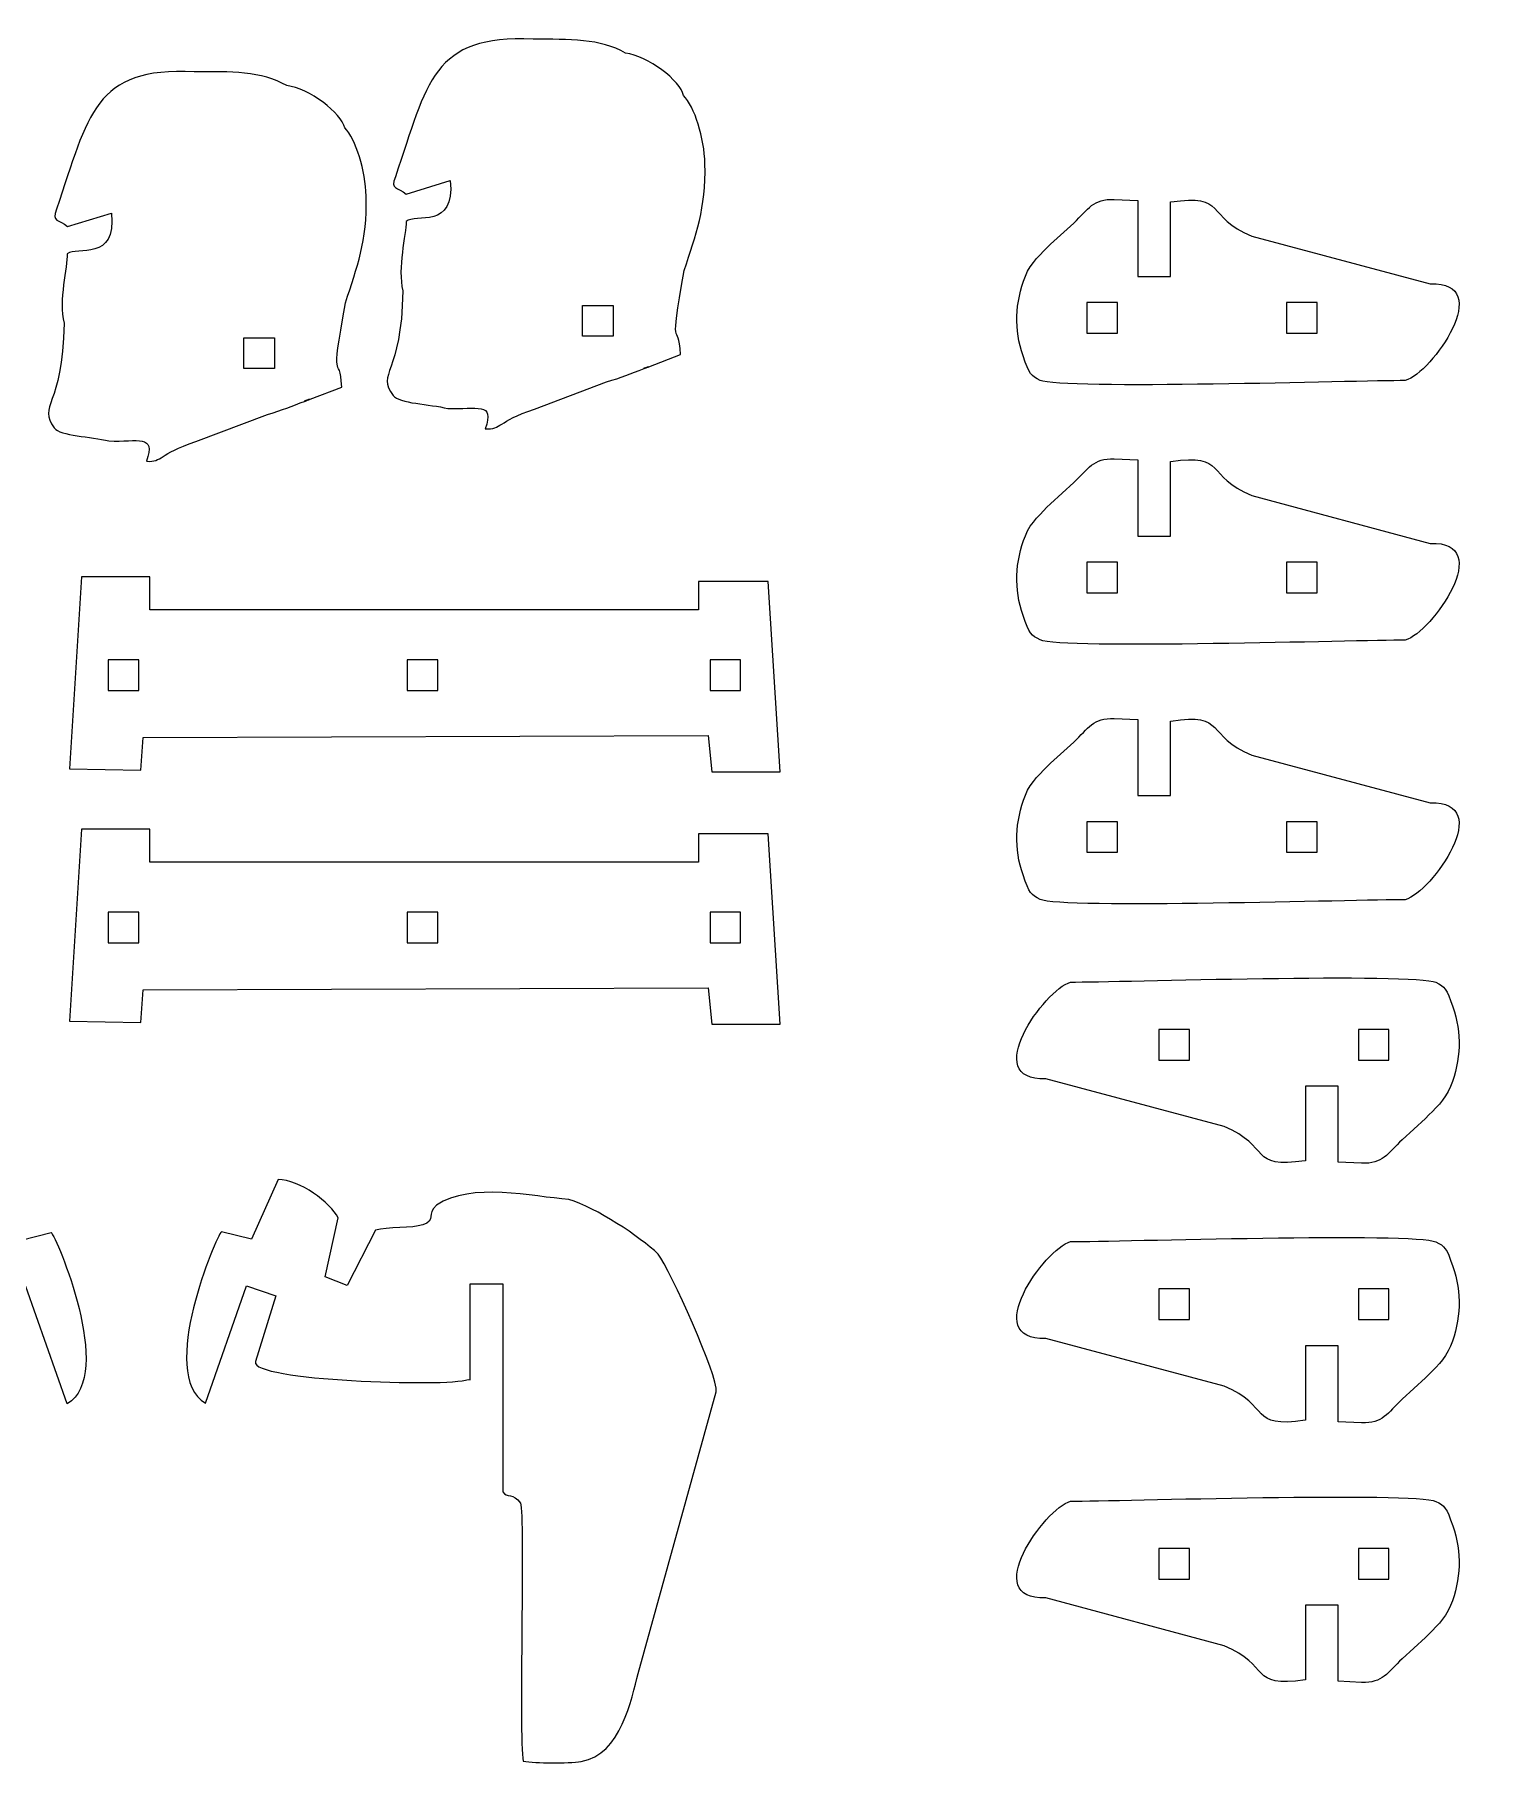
# Model space of a CAD drawing. Header units: millimetres. Extents: x -524 to 157, y -136 to 204.
# Drawn here: x -343.5 to -200.4, y 11 to 180.3 of the extents above; entities that cross this region are included whole.
import ezdxf

# ---------------------------------------------------------------- set-up
doc = ezdxf.new("R2010")
doc.units = ezdxf.units.MM
doc.header["$MEASUREMENT"] = 0
doc.layers.add('Camada 1', color=7, linetype='Continuous')

msp = doc.modelspace()

# ---------------------------------------------------------------- linework, layer by layer
at = {"layer": 'Camada 1', "color": 240, "lineweight": 9}
for points, knots in [([(-307.1428, 164.6861), (-307.9747, 165.4401), (-308.7359, 165.0889), (-308.2114, 166.3889), (-308.2114, 166.3889), (-305.0707, 175.6616), (-304.5916, 180.3055), (-294.7287, 179.852), (-294.7287, 179.852), (-291.1925, 179.8364), (-288.1436, 179.9417), (-285.6829, 178.4847), (-285.6829, 178.4847), (-283.4947, 178.2529), (-280.2926, 175.7705), (-280.0022, 174.3534), (-280.0022, 174.3534), (-278.9248, 173.2636), (-277.9631, 170.1448), (-277.9064, 167.6728), (-277.9064, 167.6728), (-277.7992, 163.1989), (-278.7897, 160.7753), (-279.9417, 157.2256), (-279.9417, 157.2256), (-281.4688, 148.6112), (-280.4744, 152.6127), (-280.2959, 148.9885), (-280.2959, 148.9885), (-280.2959, 148.9885), (-283.3949, 147.7925), (-283.3949, 147.7925), (-283.3949, 147.7925), (-284.9167, 147.3047), (-282.5658, 148.1011), (-283.8605, 147.622), (-283.8605, 147.622), (-285.2418, 147.1108), (-286.0629, 146.7382), (-287.5485, 146.3136), (-287.5485, 146.3136), (-287.5485, 146.3136), (-294.5822, 143.6642), (-294.5822, 143.6642), (-294.5822, 143.6642), (-298.3219, 142.4053), (-297.7653, 141.6468), (-299.4128, 141.7178), (-299.4128, 141.7178), (-298.4393, 144.4238), (-300.2612, 143.5952), (-303.0819, 143.7121), (-303.0819, 143.7121), (-304.8542, 144.1617), (-307.857, 144.1925), (-308.4303, 144.9884), (-308.4303, 144.9884), (-310.0957, 147.2997), (-307.6128, 146.9255), (-307.4766, 155.2318), (-307.4766, 155.2318), (-308.044, 157.434), (-307.1461, 160.7648), (-307.159, 162.0285), (-307.159, 162.0285), (-306.2658, 162.7891), (-302.2877, 161.2189), (-302.8467, 166.016), (-302.8467, 166.016), (-302.8467, 166.016), (-307.1428, 164.6861), (-307.1428, 164.6861)], [0, 0, 0, 0, 0.05263158, 0.05263158, 0.05263158, 0.05263158, 0.10526316, 0.10526316, 0.10526316, 0.10526316, 0.15789474, 0.15789474, 0.15789474, 0.15789474, 0.21052632, 0.21052632, 0.21052632, 0.21052632, 0.26315789, 0.26315789, 0.26315789, 0.26315789, 0.31578947, 0.31578947, 0.31578947, 0.31578947, 0.36842105, 0.36842105, 0.36842105, 0.36842105, 0.42105263, 0.42105263, 0.42105263, 0.42105263, 0.47368421, 0.47368421, 0.47368421, 0.47368421, 0.52631579, 0.52631579, 0.52631579, 0.52631579, 0.57894737, 0.57894737, 0.57894737, 0.57894737, 0.63157895, 0.63157895, 0.63157895, 0.63157895, 0.68421053, 0.68421053, 0.68421053, 0.68421053, 0.73684211, 0.73684211, 0.73684211, 0.73684211, 0.78947368, 0.78947368, 0.78947368, 0.78947368, 0.84210526, 0.84210526, 0.84210526, 0.84210526, 0.89473684, 0.89473684, 0.89473684, 0.89473684, 1, 1, 1, 1]), ([(-340.304, 161.5112), (-341.1359, 162.2652), (-341.8971, 161.914), (-341.3726, 163.214), (-341.3726, 163.214), (-338.2319, 172.4867), (-337.7528, 177.1306), (-327.8899, 176.6771), (-327.8899, 176.6771), (-324.3537, 176.6615), (-321.3048, 176.7668), (-318.8441, 175.3098), (-318.8441, 175.3098), (-316.6559, 175.078), (-313.4538, 172.5956), (-313.1634, 171.1785), (-313.1634, 171.1785), (-312.086, 170.0887), (-311.1243, 166.9699), (-311.0676, 164.4979), (-311.0676, 164.4979), (-310.9604, 160.024), (-311.9509, 157.6004), (-313.1029, 154.0507), (-313.1029, 154.0507), (-314.63, 145.4363), (-313.6356, 149.4378), (-313.4571, 145.8136), (-313.4571, 145.8136), (-313.4571, 145.8136), (-316.5561, 144.6176), (-316.5561, 144.6176), (-316.5561, 144.6176), (-318.0779, 144.1298), (-315.727, 144.9262), (-317.0217, 144.4471), (-317.0217, 144.4471), (-318.403, 143.9359), (-319.2241, 143.5633), (-320.7097, 143.1387), (-320.7097, 143.1387), (-320.7097, 143.1387), (-327.7434, 140.4893), (-327.7434, 140.4893), (-327.7434, 140.4893), (-331.4831, 139.2304), (-330.9265, 138.4719), (-332.574, 138.5429), (-332.574, 138.5429), (-331.6005, 141.2489), (-333.4224, 140.4203), (-336.2431, 140.5372), (-336.2431, 140.5372), (-338.0154, 140.9868), (-341.0182, 141.0176), (-341.5915, 141.8135), (-341.5915, 141.8135), (-343.2569, 144.1248), (-340.774, 143.7506), (-340.6378, 152.0569), (-340.6378, 152.0569), (-341.2052, 154.2591), (-340.3073, 157.5899), (-340.3202, 158.8536), (-340.3202, 158.8536), (-339.427, 159.6142), (-335.4489, 158.044), (-336.0079, 162.8411), (-336.0079, 162.8411), (-336.0079, 162.8411), (-340.304, 161.5112), (-340.304, 161.5112)], [0, 0, 0, 0, 0.05263158, 0.05263158, 0.05263158, 0.05263158, 0.10526316, 0.10526316, 0.10526316, 0.10526316, 0.15789474, 0.15789474, 0.15789474, 0.15789474, 0.21052632, 0.21052632, 0.21052632, 0.21052632, 0.26315789, 0.26315789, 0.26315789, 0.26315789, 0.31578947, 0.31578947, 0.31578947, 0.31578947, 0.36842105, 0.36842105, 0.36842105, 0.36842105, 0.42105263, 0.42105263, 0.42105263, 0.42105263, 0.47368421, 0.47368421, 0.47368421, 0.47368421, 0.52631579, 0.52631579, 0.52631579, 0.52631579, 0.57894737, 0.57894737, 0.57894737, 0.57894737, 0.63157895, 0.63157895, 0.63157895, 0.63157895, 0.68421053, 0.68421053, 0.68421053, 0.68421053, 0.73684211, 0.73684211, 0.73684211, 0.73684211, 0.78947368, 0.78947368, 0.78947368, 0.78947368, 0.84210526, 0.84210526, 0.84210526, 0.84210526, 0.89473684, 0.89473684, 0.89473684, 0.89473684, 1, 1, 1, 1]), ([(-237.8397, 164.1788), (-239.9079, 164.2572), (-240.3631, 163.2336), (-241.8046, 161.8669), (-241.8046, 161.8669), (-241.8046, 161.8669), (-244.0959, 159.7881), (-244.0959, 159.7881), (-244.0959, 159.7881), (-244.9561, 158.8765), (-246.0162, 158.0045), (-246.5429, 156.6672), (-246.5429, 156.6672), (-247.5598, 154.0844), (-247.6673, 151.4345), (-246.7708, 148.8706), (-246.7708, 148.8706), (-246.1306, 147.04), (-245.9934, 146.9093), (-245.0909, 146.4669), (-245.0909, 146.4669), (-243.1639, 145.5228), (-213.7911, 146.4432), (-209.3548, 146.4432), (-209.3548, 146.4432), (-206.7605, 147.1852), (-200.4369, 156.1312), (-206.9139, 155.9156), (-206.9139, 155.9156), (-206.9139, 155.9156), (-224.3916, 160.5884), (-224.3916, 160.5884), (-224.3916, 160.5884), (-228.9629, 162.4776), (-226.802, 164.7755), (-232.3028, 163.928), (-232.3028, 163.928), (-232.3028, 163.928), (-232.3537, 163.9302), (-232.3537, 163.9302), (-232.3537, 163.9302), (-232.3537, 163.9302), (-232.3537, 156.6314), (-232.3537, 156.6314), (-232.3537, 156.6314), (-232.3537, 156.6314), (-235.5371, 156.6314), (-235.5371, 156.6314), (-235.5371, 156.6314), (-235.5371, 156.6314), (-235.5371, 164.0746), (-235.5371, 164.0746), (-235.5371, 164.0746), (-235.5371, 164.0746), (-237.8397, 164.1788), (-237.8397, 164.1788)], [0, 0, 0, 0, 0.06666667, 0.06666667, 0.06666667, 0.06666667, 0.13333333, 0.13333333, 0.13333333, 0.13333333, 0.2, 0.2, 0.2, 0.2, 0.26666667, 0.26666667, 0.26666667, 0.26666667, 0.33333333, 0.33333333, 0.33333333, 0.33333333, 0.4, 0.4, 0.4, 0.4, 0.46666667, 0.46666667, 0.46666667, 0.46666667, 0.53333333, 0.53333333, 0.53333333, 0.53333333, 0.6, 0.6, 0.6, 0.6, 0.66666667, 0.66666667, 0.66666667, 0.66666667, 0.73333333, 0.73333333, 0.73333333, 0.73333333, 0.8, 0.8, 0.8, 0.8, 0.86666667, 0.86666667, 0.86666667, 0.86666667, 1, 1, 1, 1]), ([(-240.5156, 154.0784), (-240.5156, 154.0784), (-237.5156, 154.0784), (-237.5156, 154.0784), (-237.5156, 154.0784), (-237.5156, 154.0784), (-237.5156, 151.0784), (-237.5156, 151.0784), (-237.5156, 151.0784), (-237.5156, 151.0784), (-240.5156, 151.0784), (-240.5156, 151.0784), (-240.5156, 151.0784), (-240.5156, 151.0784), (-240.5156, 154.0784), (-240.5156, 154.0784)], [0, 0, 0, 0, 0.2, 0.2, 0.2, 0.2, 0.4, 0.4, 0.4, 0.4, 0.6, 0.6, 0.6, 0.6, 1, 1, 1, 1]), ([(-220.9914, 154.0784), (-220.9914, 154.0784), (-217.9914, 154.0784), (-217.9914, 154.0784), (-217.9914, 154.0784), (-217.9914, 154.0784), (-217.9914, 151.0784), (-217.9914, 151.0784), (-217.9914, 151.0784), (-217.9914, 151.0784), (-220.9914, 151.0784), (-220.9914, 151.0784), (-220.9914, 151.0784), (-220.9914, 151.0784), (-220.9914, 154.0784), (-220.9914, 154.0784)], [0, 0, 0, 0, 0.2, 0.2, 0.2, 0.2, 0.4, 0.4, 0.4, 0.4, 0.6, 0.6, 0.6, 0.6, 1, 1, 1, 1]), ([(-286.8775, 153.8017), (-286.8775, 153.8017), (-289.8775, 153.8017), (-289.8775, 153.8017), (-289.8775, 153.8017), (-289.8775, 153.8017), (-289.8775, 150.8017), (-289.8775, 150.8017), (-289.8775, 150.8017), (-289.8775, 150.8017), (-286.8775, 150.8017), (-286.8775, 150.8017), (-286.8775, 150.8017), (-286.8775, 150.8017), (-286.8775, 153.8017), (-286.8775, 153.8017)], [0, 0, 0, 0, 0.2, 0.2, 0.2, 0.2, 0.4, 0.4, 0.4, 0.4, 0.6, 0.6, 0.6, 0.6, 1, 1, 1, 1]), ([(-320.0387, 150.6268), (-320.0387, 150.6268), (-323.0387, 150.6268), (-323.0387, 150.6268), (-323.0387, 150.6268), (-323.0387, 150.6268), (-323.0387, 147.6268), (-323.0387, 147.6268), (-323.0387, 147.6268), (-323.0387, 147.6268), (-320.0387, 147.6268), (-320.0387, 147.6268), (-320.0387, 147.6268), (-320.0387, 147.6268), (-320.0387, 150.6268), (-320.0387, 150.6268)], [0, 0, 0, 0, 0.2, 0.2, 0.2, 0.2, 0.4, 0.4, 0.4, 0.4, 0.6, 0.6, 0.6, 0.6, 1, 1, 1, 1]), ([(-237.8397, 138.7787), (-239.9079, 138.8571), (-240.3631, 137.8335), (-241.8046, 136.4668), (-241.8046, 136.4668), (-241.8046, 136.4668), (-244.0959, 134.388), (-244.0959, 134.388), (-244.0959, 134.388), (-244.9561, 133.4764), (-246.0162, 132.6044), (-246.5429, 131.2671), (-246.5429, 131.2671), (-247.5598, 128.6843), (-247.6673, 126.0344), (-246.7708, 123.4705), (-246.7708, 123.4705), (-246.1306, 121.6399), (-245.9934, 121.5092), (-245.0909, 121.0668), (-245.0909, 121.0668), (-243.1639, 120.1227), (-213.7911, 121.0431), (-209.3548, 121.0431), (-209.3548, 121.0431), (-206.7605, 121.7851), (-200.4369, 130.7311), (-206.9139, 130.5155), (-206.9139, 130.5155), (-206.9139, 130.5155), (-224.3916, 135.1883), (-224.3916, 135.1883), (-224.3916, 135.1883), (-228.9629, 137.0775), (-226.802, 139.3754), (-232.3028, 138.5279), (-232.3028, 138.5279), (-232.3028, 138.5279), (-232.3537, 138.5301), (-232.3537, 138.5301), (-232.3537, 138.5301), (-232.3537, 138.5301), (-232.3537, 131.2313), (-232.3537, 131.2313), (-232.3537, 131.2313), (-232.3537, 131.2313), (-235.5371, 131.2313), (-235.5371, 131.2313), (-235.5371, 131.2313), (-235.5371, 131.2313), (-235.5371, 138.6745), (-235.5371, 138.6745), (-235.5371, 138.6745), (-235.5371, 138.6745), (-237.8397, 138.7787), (-237.8397, 138.7787)], [0, 0, 0, 0, 0.06666667, 0.06666667, 0.06666667, 0.06666667, 0.13333333, 0.13333333, 0.13333333, 0.13333333, 0.2, 0.2, 0.2, 0.2, 0.26666667, 0.26666667, 0.26666667, 0.26666667, 0.33333333, 0.33333333, 0.33333333, 0.33333333, 0.4, 0.4, 0.4, 0.4, 0.46666667, 0.46666667, 0.46666667, 0.46666667, 0.53333333, 0.53333333, 0.53333333, 0.53333333, 0.6, 0.6, 0.6, 0.6, 0.66666667, 0.66666667, 0.66666667, 0.66666667, 0.73333333, 0.73333333, 0.73333333, 0.73333333, 0.8, 0.8, 0.8, 0.8, 0.86666667, 0.86666667, 0.86666667, 0.86666667, 1, 1, 1, 1]), ([(-240.5156, 128.6783), (-240.5156, 128.6783), (-237.5156, 128.6783), (-237.5156, 128.6783), (-237.5156, 128.6783), (-237.5156, 128.6783), (-237.5156, 125.6783), (-237.5156, 125.6783), (-237.5156, 125.6783), (-237.5156, 125.6783), (-240.5156, 125.6783), (-240.5156, 125.6783), (-240.5156, 125.6783), (-240.5156, 125.6783), (-240.5156, 128.6783), (-240.5156, 128.6783)], [0, 0, 0, 0, 0.2, 0.2, 0.2, 0.2, 0.4, 0.4, 0.4, 0.4, 0.6, 0.6, 0.6, 0.6, 1, 1, 1, 1]), ([(-220.9914, 128.6783), (-220.9914, 128.6783), (-217.9914, 128.6783), (-217.9914, 128.6783), (-217.9914, 128.6783), (-217.9914, 128.6783), (-217.9914, 125.6783), (-217.9914, 125.6783), (-217.9914, 125.6783), (-217.9914, 125.6783), (-220.9914, 125.6783), (-220.9914, 125.6783), (-220.9914, 125.6783), (-220.9914, 125.6783), (-220.9914, 128.6783), (-220.9914, 128.6783)], [0, 0, 0, 0, 0.2, 0.2, 0.2, 0.2, 0.4, 0.4, 0.4, 0.4, 0.6, 0.6, 0.6, 0.6, 1, 1, 1, 1]), ([(-333.1208, 108.3059), (-333.1208, 108.3059), (-340.1061, 108.4516), (-340.1061, 108.4516), (-340.1061, 108.4516), (-340.1061, 108.4516), (-338.9414, 127.2237), (-338.9414, 127.2237), (-338.9414, 127.2237), (-338.9414, 127.2237), (-332.2474, 127.2237), (-332.2474, 127.2237), (-332.2474, 127.2237), (-332.2474, 127.2237), (-332.2474, 124.0221), (-332.2474, 124.0221), (-332.2474, 124.0221), (-332.2474, 124.0221), (-278.5501, 124.0221), (-278.5501, 124.0221), (-278.5501, 124.0221), (-278.5501, 124.0221), (-278.5501, 126.787), (-278.5501, 126.787), (-278.5501, 126.787), (-278.5501, 126.787), (-271.7105, 126.787), (-271.7105, 126.787), (-271.7105, 126.787), (-271.7105, 126.787), (-270.5465, 108.1604), (-270.5465, 108.1604), (-270.5465, 108.1604), (-270.5465, 108.1604), (-277.2402, 108.1604), (-277.2402, 108.1604), (-277.2402, 108.1604), (-277.2402, 108.1604), (-277.6038, 111.7255), (-277.6038, 111.7255), (-277.6038, 111.7255), (-277.6038, 111.7255), (-332.9022, 111.5074), (-332.9022, 111.5074), (-332.9022, 111.5074), (-332.9022, 111.5074), (-333.1208, 108.3059), (-333.1208, 108.3059)], [0, 0, 0, 0, 0.07692308, 0.07692308, 0.07692308, 0.07692308, 0.15384615, 0.15384615, 0.15384615, 0.15384615, 0.23076923, 0.23076923, 0.23076923, 0.23076923, 0.30769231, 0.30769231, 0.30769231, 0.30769231, 0.38461538, 0.38461538, 0.38461538, 0.38461538, 0.46153846, 0.46153846, 0.46153846, 0.46153846, 0.53846154, 0.53846154, 0.53846154, 0.53846154, 0.61538462, 0.61538462, 0.61538462, 0.61538462, 0.69230769, 0.69230769, 0.69230769, 0.69230769, 0.76923077, 0.76923077, 0.76923077, 0.76923077, 0.84615385, 0.84615385, 0.84615385, 0.84615385, 1, 1, 1, 1]), ([(-336.3254, 119.1108), (-336.3254, 119.1108), (-333.3254, 119.1108), (-333.3254, 119.1108), (-333.3254, 119.1108), (-333.3254, 119.1108), (-333.3254, 116.1108), (-333.3254, 116.1108), (-333.3254, 116.1108), (-333.3254, 116.1108), (-336.3254, 116.1108), (-336.3254, 116.1108), (-336.3254, 116.1108), (-336.3254, 116.1108), (-336.3254, 119.1108), (-336.3254, 119.1108)], [0, 0, 0, 0, 0.2, 0.2, 0.2, 0.2, 0.4, 0.4, 0.4, 0.4, 0.6, 0.6, 0.6, 0.6, 1, 1, 1, 1]), ([(-307.0448, 119.1108), (-307.0448, 119.1108), (-304.0448, 119.1108), (-304.0448, 119.1108), (-304.0448, 119.1108), (-304.0448, 119.1108), (-304.0448, 116.1108), (-304.0448, 116.1108), (-304.0448, 116.1108), (-304.0448, 116.1108), (-307.0448, 116.1108), (-307.0448, 116.1108), (-307.0448, 116.1108), (-307.0448, 116.1108), (-307.0448, 119.1108), (-307.0448, 119.1108)], [0, 0, 0, 0, 0.2, 0.2, 0.2, 0.2, 0.4, 0.4, 0.4, 0.4, 0.6, 0.6, 0.6, 0.6, 1, 1, 1, 1]), ([(-277.4114, 119.1108), (-277.4114, 119.1108), (-274.4114, 119.1108), (-274.4114, 119.1108), (-274.4114, 119.1108), (-274.4114, 119.1108), (-274.4114, 116.1108), (-274.4114, 116.1108), (-274.4114, 116.1108), (-274.4114, 116.1108), (-277.4114, 116.1108), (-277.4114, 116.1108), (-277.4114, 116.1108), (-277.4114, 116.1108), (-277.4114, 119.1108), (-277.4114, 119.1108)], [0, 0, 0, 0, 0.2, 0.2, 0.2, 0.2, 0.4, 0.4, 0.4, 0.4, 0.6, 0.6, 0.6, 0.6, 1, 1, 1, 1]), ([(-237.8397, 113.3786), (-239.9079, 113.457), (-240.3631, 112.4334), (-241.8046, 111.0667), (-241.8046, 111.0667), (-241.8046, 111.0667), (-244.0959, 108.9879), (-244.0959, 108.9879), (-244.0959, 108.9879), (-244.9561, 108.0763), (-246.0162, 107.2043), (-246.5429, 105.867), (-246.5429, 105.867), (-247.5598, 103.2842), (-247.6673, 100.6343), (-246.7708, 98.0704), (-246.7708, 98.0704), (-246.1306, 96.2398), (-245.9934, 96.1091), (-245.0909, 95.6667), (-245.0909, 95.6667), (-243.1639, 94.7226), (-213.7911, 95.643), (-209.3548, 95.643), (-209.3548, 95.643), (-206.7605, 96.385), (-200.4369, 105.331), (-206.9139, 105.1154), (-206.9139, 105.1154), (-206.9139, 105.1154), (-224.3916, 109.7882), (-224.3916, 109.7882), (-224.3916, 109.7882), (-228.9629, 111.6774), (-226.802, 113.9753), (-232.3028, 113.1278), (-232.3028, 113.1278), (-232.3028, 113.1278), (-232.3537, 113.13), (-232.3537, 113.13), (-232.3537, 113.13), (-232.3537, 113.13), (-232.3537, 105.8312), (-232.3537, 105.8312), (-232.3537, 105.8312), (-232.3537, 105.8312), (-235.5371, 105.8312), (-235.5371, 105.8312), (-235.5371, 105.8312), (-235.5371, 105.8312), (-235.5371, 113.2744), (-235.5371, 113.2744), (-235.5371, 113.2744), (-235.5371, 113.2744), (-237.8397, 113.3786), (-237.8397, 113.3786)], [0, 0, 0, 0, 0.06666667, 0.06666667, 0.06666667, 0.06666667, 0.13333333, 0.13333333, 0.13333333, 0.13333333, 0.2, 0.2, 0.2, 0.2, 0.26666667, 0.26666667, 0.26666667, 0.26666667, 0.33333333, 0.33333333, 0.33333333, 0.33333333, 0.4, 0.4, 0.4, 0.4, 0.46666667, 0.46666667, 0.46666667, 0.46666667, 0.53333333, 0.53333333, 0.53333333, 0.53333333, 0.6, 0.6, 0.6, 0.6, 0.66666667, 0.66666667, 0.66666667, 0.66666667, 0.73333333, 0.73333333, 0.73333333, 0.73333333, 0.8, 0.8, 0.8, 0.8, 0.86666667, 0.86666667, 0.86666667, 0.86666667, 1, 1, 1, 1]), ([(-240.5156, 103.2782), (-240.5156, 103.2782), (-237.5156, 103.2782), (-237.5156, 103.2782), (-237.5156, 103.2782), (-237.5156, 103.2782), (-237.5156, 100.2782), (-237.5156, 100.2782), (-237.5156, 100.2782), (-237.5156, 100.2782), (-240.5156, 100.2782), (-240.5156, 100.2782), (-240.5156, 100.2782), (-240.5156, 100.2782), (-240.5156, 103.2782), (-240.5156, 103.2782)], [0, 0, 0, 0, 0.2, 0.2, 0.2, 0.2, 0.4, 0.4, 0.4, 0.4, 0.6, 0.6, 0.6, 0.6, 1, 1, 1, 1]), ([(-220.9914, 103.2782), (-220.9914, 103.2782), (-217.9914, 103.2782), (-217.9914, 103.2782), (-217.9914, 103.2782), (-217.9914, 103.2782), (-217.9914, 100.2782), (-217.9914, 100.2782), (-217.9914, 100.2782), (-217.9914, 100.2782), (-220.9914, 100.2782), (-220.9914, 100.2782), (-220.9914, 100.2782), (-220.9914, 100.2782), (-220.9914, 103.2782), (-220.9914, 103.2782)], [0, 0, 0, 0, 0.2, 0.2, 0.2, 0.2, 0.4, 0.4, 0.4, 0.4, 0.6, 0.6, 0.6, 0.6, 1, 1, 1, 1]), ([(-333.1208, 83.6115), (-333.1208, 83.6115), (-340.1061, 83.7572), (-340.1061, 83.7572), (-340.1061, 83.7572), (-340.1061, 83.7572), (-338.9414, 102.5293), (-338.9414, 102.5293), (-338.9414, 102.5293), (-338.9414, 102.5293), (-332.2474, 102.5293), (-332.2474, 102.5293), (-332.2474, 102.5293), (-332.2474, 102.5293), (-332.2474, 99.3277), (-332.2474, 99.3277), (-332.2474, 99.3277), (-332.2474, 99.3277), (-278.5501, 99.3277), (-278.5501, 99.3277), (-278.5501, 99.3277), (-278.5501, 99.3277), (-278.5501, 102.0926), (-278.5501, 102.0926), (-278.5501, 102.0926), (-278.5501, 102.0926), (-271.7105, 102.0926), (-271.7105, 102.0926), (-271.7105, 102.0926), (-271.7105, 102.0926), (-270.5465, 83.466), (-270.5465, 83.466), (-270.5465, 83.466), (-270.5465, 83.466), (-277.2402, 83.466), (-277.2402, 83.466), (-277.2402, 83.466), (-277.2402, 83.466), (-277.6038, 87.0311), (-277.6038, 87.0311), (-277.6038, 87.0311), (-277.6038, 87.0311), (-332.9022, 86.813), (-332.9022, 86.813), (-332.9022, 86.813), (-332.9022, 86.813), (-333.1208, 83.6115), (-333.1208, 83.6115)], [0, 0, 0, 0, 0.07692308, 0.07692308, 0.07692308, 0.07692308, 0.15384615, 0.15384615, 0.15384615, 0.15384615, 0.23076923, 0.23076923, 0.23076923, 0.23076923, 0.30769231, 0.30769231, 0.30769231, 0.30769231, 0.38461538, 0.38461538, 0.38461538, 0.38461538, 0.46153846, 0.46153846, 0.46153846, 0.46153846, 0.53846154, 0.53846154, 0.53846154, 0.53846154, 0.61538462, 0.61538462, 0.61538462, 0.61538462, 0.69230769, 0.69230769, 0.69230769, 0.69230769, 0.76923077, 0.76923077, 0.76923077, 0.76923077, 0.84615385, 0.84615385, 0.84615385, 0.84615385, 1, 1, 1, 1]), ([(-336.3254, 94.4164), (-336.3254, 94.4164), (-333.3254, 94.4164), (-333.3254, 94.4164), (-333.3254, 94.4164), (-333.3254, 94.4164), (-333.3254, 91.4164), (-333.3254, 91.4164), (-333.3254, 91.4164), (-333.3254, 91.4164), (-336.3254, 91.4164), (-336.3254, 91.4164), (-336.3254, 91.4164), (-336.3254, 91.4164), (-336.3254, 94.4164), (-336.3254, 94.4164)], [0, 0, 0, 0, 0.2, 0.2, 0.2, 0.2, 0.4, 0.4, 0.4, 0.4, 0.6, 0.6, 0.6, 0.6, 1, 1, 1, 1]), ([(-307.0448, 94.4164), (-307.0448, 94.4164), (-304.0448, 94.4164), (-304.0448, 94.4164), (-304.0448, 94.4164), (-304.0448, 94.4164), (-304.0448, 91.4164), (-304.0448, 91.4164), (-304.0448, 91.4164), (-304.0448, 91.4164), (-307.0448, 91.4164), (-307.0448, 91.4164), (-307.0448, 91.4164), (-307.0448, 91.4164), (-307.0448, 94.4164), (-307.0448, 94.4164)], [0, 0, 0, 0, 0.2, 0.2, 0.2, 0.2, 0.4, 0.4, 0.4, 0.4, 0.6, 0.6, 0.6, 0.6, 1, 1, 1, 1]), ([(-277.4114, 94.4164), (-277.4114, 94.4164), (-274.4114, 94.4164), (-274.4114, 94.4164), (-274.4114, 94.4164), (-274.4114, 94.4164), (-274.4114, 91.4164), (-274.4114, 91.4164), (-274.4114, 91.4164), (-274.4114, 91.4164), (-277.4114, 91.4164), (-277.4114, 91.4164), (-277.4114, 91.4164), (-277.4114, 91.4164), (-277.4114, 94.4164), (-277.4114, 94.4164)], [0, 0, 0, 0, 0.2, 0.2, 0.2, 0.2, 0.4, 0.4, 0.4, 0.4, 0.6, 0.6, 0.6, 0.6, 1, 1, 1, 1]), ([(-213.6267, 69.8451), (-211.5585, 69.7667), (-211.1033, 70.7903), (-209.6618, 72.157), (-209.6618, 72.157), (-209.6618, 72.157), (-207.3705, 74.2358), (-207.3705, 74.2358), (-207.3705, 74.2358), (-206.5103, 75.1474), (-205.4502, 76.0194), (-204.9235, 77.3567), (-204.9235, 77.3567), (-203.9066, 79.9395), (-203.7991, 82.5894), (-204.6956, 85.1533), (-204.6956, 85.1533), (-205.3358, 86.9839), (-205.473, 87.1146), (-206.3755, 87.557), (-206.3755, 87.557), (-208.3025, 88.5011), (-237.6753, 87.5807), (-242.1116, 87.5807), (-242.1116, 87.5807), (-244.7059, 86.8387), (-251.0295, 77.8927), (-244.5525, 78.1083), (-244.5525, 78.1083), (-244.5525, 78.1083), (-227.0748, 73.4355), (-227.0748, 73.4355), (-227.0748, 73.4355), (-222.5035, 71.5463), (-224.6644, 69.2484), (-219.1636, 70.0959), (-219.1636, 70.0959), (-219.1636, 70.0959), (-219.1127, 70.0937), (-219.1127, 70.0937), (-219.1127, 70.0937), (-219.1127, 70.0937), (-219.1127, 77.3925), (-219.1127, 77.3925), (-219.1127, 77.3925), (-219.1127, 77.3925), (-215.9293, 77.3925), (-215.9293, 77.3925), (-215.9293, 77.3925), (-215.9293, 77.3925), (-215.9293, 69.9493), (-215.9293, 69.9493), (-215.9293, 69.9493), (-215.9293, 69.9493), (-213.6267, 69.8451), (-213.6267, 69.8451)], [0, 0, 0, 0, 0.06666667, 0.06666667, 0.06666667, 0.06666667, 0.13333333, 0.13333333, 0.13333333, 0.13333333, 0.2, 0.2, 0.2, 0.2, 0.26666667, 0.26666667, 0.26666667, 0.26666667, 0.33333333, 0.33333333, 0.33333333, 0.33333333, 0.4, 0.4, 0.4, 0.4, 0.46666667, 0.46666667, 0.46666667, 0.46666667, 0.53333333, 0.53333333, 0.53333333, 0.53333333, 0.6, 0.6, 0.6, 0.6, 0.66666667, 0.66666667, 0.66666667, 0.66666667, 0.73333333, 0.73333333, 0.73333333, 0.73333333, 0.8, 0.8, 0.8, 0.8, 0.86666667, 0.86666667, 0.86666667, 0.86666667, 1, 1, 1, 1]), ([(-230.475, 79.9455), (-230.475, 79.9455), (-233.475, 79.9455), (-233.475, 79.9455), (-233.475, 79.9455), (-233.475, 79.9455), (-233.475, 82.9455), (-233.475, 82.9455), (-233.475, 82.9455), (-233.475, 82.9455), (-230.475, 82.9455), (-230.475, 82.9455), (-230.475, 82.9455), (-230.475, 82.9455), (-230.475, 79.9455), (-230.475, 79.9455)], [0, 0, 0, 0, 0.2, 0.2, 0.2, 0.2, 0.4, 0.4, 0.4, 0.4, 0.6, 0.6, 0.6, 0.6, 1, 1, 1, 1]), ([(-210.9508, 79.9455), (-210.9508, 79.9455), (-213.9508, 79.9455), (-213.9508, 79.9455), (-213.9508, 79.9455), (-213.9508, 79.9455), (-213.9508, 82.9455), (-213.9508, 82.9455), (-213.9508, 82.9455), (-213.9508, 82.9455), (-210.9508, 82.9455), (-210.9508, 82.9455), (-210.9508, 82.9455), (-210.9508, 82.9455), (-210.9508, 79.9455), (-210.9508, 79.9455)], [0, 0, 0, 0, 0.2, 0.2, 0.2, 0.2, 0.4, 0.4, 0.4, 0.4, 0.6, 0.6, 0.6, 0.6, 1, 1, 1, 1]), ([(-366.2515, 48.5688), (-366.2515, 48.5688), (-366.0543, 48.6214), (-366.0543, 48.6214), (-366.0543, 48.6214), (-363.9588, 47.8552), (-344.6741, 48.5037), (-345.2464, 50.361), (-345.2464, 50.361), (-345.2464, 50.361), (-347.2275, 56.7878), (-347.2275, 56.7878), (-347.2275, 56.7878), (-347.2275, 56.7878), (-344.3716, 57.7808), (-344.3716, 57.7808), (-344.3716, 57.7808), (-344.3716, 57.7808), (-340.33, 46.2995), (-340.33, 46.2995), (-340.33, 46.2995), (-335.5829, 49.1205), (-341.4588, 62.7905), (-341.9057, 63.0594), (-341.9057, 63.0594), (-341.9057, 63.0594), (-344.8496, 62.3384), (-344.8496, 62.3384), (-344.8496, 62.3384), (-344.8496, 62.3384), (-347.4511, 68.1805), (-347.4511, 68.1805), (-347.4511, 68.1805), (-349.5573, 68.2), (-352.5886, 65.9076), (-353.3344, 64.4339), (-353.3344, 64.4339), (-353.3344, 64.4339), (-352.0463, 58.6492), (-352.0463, 58.6492), (-352.0463, 58.6492), (-352.0463, 58.6492), (-354.2257, 57.8234), (-354.2257, 57.8234), (-354.2257, 57.8234), (-354.2257, 57.8234), (-356.9754, 63.239), (-356.9754, 63.239), (-356.9754, 63.239), (-358.1068, 63.5569), (-360.634, 63.4125), (-361.6009, 63.7444), (-361.6009, 63.7444), (-362.9718, 64.2147), (-361.9219, 64.7798), (-362.9556, 65.6917), (-362.9556, 65.6917), (-366.3417, 67.9511), (-372.3518, 66.487), (-375.9064, 66.2401), (-375.9064, 66.2401), (-378.61, 65.4244), (-382.8334, 62.5919), (-384.6589, 60.8971), (-384.6589, 60.8971), (-385.8141, 59.2977), (-390.5488, 48.9167), (-390.3387, 47.3935), (-390.3387, 47.3935), (-390.3387, 47.3935), (-382.678, 19.8404), (-382.678, 19.8404), (-382.678, 19.8404), (-382.0634, 17.4408), (-381.0396, 11.8858), (-377.1206, 11.2381), (-377.1206, 11.2381), (-375.7868, 11.0176), (-372.7068, 11.0487), (-371.4426, 11.2761), (-371.4426, 11.2761), (-370.9658, 13.7283), (-371.6604, 35.3614), (-371.1624, 36.5095), (-371.1624, 36.5095), (-370.4738, 37.5207), (-369.8512, 37.0293), (-369.4349, 37.6139), (-369.4349, 37.6139), (-369.4349, 37.6139), (-369.4349, 57.9637), (-369.4349, 57.9637), (-369.4349, 57.9637), (-369.4349, 57.9637), (-366.2515, 57.9637), (-366.2515, 57.9637), (-366.2515, 57.9637), (-366.2515, 57.9637), (-366.2515, 48.5688), (-366.2515, 48.5688)], [0, 0, 0, 0, 0.03846154, 0.03846154, 0.03846154, 0.03846154, 0.07692308, 0.07692308, 0.07692308, 0.07692308, 0.11538462, 0.11538462, 0.11538462, 0.11538462, 0.15384615, 0.15384615, 0.15384615, 0.15384615, 0.19230769, 0.19230769, 0.19230769, 0.19230769, 0.23076923, 0.23076923, 0.23076923, 0.23076923, 0.26923077, 0.26923077, 0.26923077, 0.26923077, 0.30769231, 0.30769231, 0.30769231, 0.30769231, 0.34615385, 0.34615385, 0.34615385, 0.34615385, 0.38461538, 0.38461538, 0.38461538, 0.38461538, 0.42307692, 0.42307692, 0.42307692, 0.42307692, 0.46153846, 0.46153846, 0.46153846, 0.46153846, 0.5, 0.5, 0.5, 0.5, 0.53846154, 0.53846154, 0.53846154, 0.53846154, 0.57692308, 0.57692308, 0.57692308, 0.57692308, 0.61538462, 0.61538462, 0.61538462, 0.61538462, 0.65384615, 0.65384615, 0.65384615, 0.65384615, 0.69230769, 0.69230769, 0.69230769, 0.69230769, 0.73076923, 0.73076923, 0.73076923, 0.73076923, 0.76923077, 0.76923077, 0.76923077, 0.76923077, 0.80769231, 0.80769231, 0.80769231, 0.80769231, 0.84615385, 0.84615385, 0.84615385, 0.84615385, 0.88461538, 0.88461538, 0.88461538, 0.88461538, 0.92307692, 0.92307692, 0.92307692, 0.92307692, 1, 1, 1, 1]), ([(-300.8868, 48.6395), (-300.8868, 48.6395), (-301.0839, 48.692), (-301.0839, 48.692), (-301.0839, 48.692), (-303.1794, 47.9259), (-322.4641, 48.5743), (-321.8918, 50.4317), (-321.8918, 50.4317), (-321.8918, 50.4317), (-319.9107, 56.8584), (-319.9107, 56.8584), (-319.9107, 56.8584), (-319.9107, 56.8584), (-322.7666, 57.8514), (-322.7666, 57.8514), (-322.7666, 57.8514), (-322.7666, 57.8514), (-326.8083, 46.3702), (-326.8083, 46.3702), (-326.8083, 46.3702), (-331.5553, 49.1911), (-325.6794, 62.8611), (-325.2325, 63.1301), (-325.2325, 63.1301), (-325.2325, 63.1301), (-322.2886, 62.409), (-322.2886, 62.409), (-322.2886, 62.409), (-322.2886, 62.409), (-319.6871, 68.2511), (-319.6871, 68.2511), (-319.6871, 68.2511), (-317.5809, 68.2706), (-314.5496, 65.9782), (-313.8038, 64.5045), (-313.8038, 64.5045), (-313.8038, 64.5045), (-315.0919, 58.7199), (-315.0919, 58.7199), (-315.0919, 58.7199), (-315.0919, 58.7199), (-312.9125, 57.8941), (-312.9125, 57.8941), (-312.9125, 57.8941), (-312.9125, 57.8941), (-310.1628, 63.3096), (-310.1628, 63.3096), (-310.1628, 63.3096), (-309.0314, 63.6275), (-306.5042, 63.4832), (-305.5373, 63.8151), (-305.5373, 63.8151), (-304.1664, 64.2853), (-305.2164, 64.8505), (-304.1826, 65.7624), (-304.1826, 65.7624), (-300.7966, 68.0218), (-294.7864, 66.5577), (-291.2318, 66.3107), (-291.2318, 66.3107), (-288.5283, 65.4951), (-284.3048, 62.6626), (-282.4794, 60.9677), (-282.4794, 60.9677), (-281.3241, 59.3683), (-276.5894, 48.9874), (-276.7995, 47.4641), (-276.7995, 47.4641), (-276.7995, 47.4641), (-284.4602, 19.9111), (-284.4602, 19.9111), (-284.4602, 19.9111), (-285.0748, 17.5114), (-286.0986, 11.9564), (-290.0177, 11.3088), (-290.0177, 11.3088), (-291.3514, 11.0882), (-294.4314, 11.1193), (-295.6956, 11.3467), (-295.6956, 11.3467), (-296.1724, 13.7989), (-295.4778, 35.4321), (-295.9758, 36.5802), (-295.9758, 36.5802), (-296.6644, 37.5914), (-297.287, 37.0999), (-297.7034, 37.6846), (-297.7034, 37.6846), (-297.7034, 37.6846), (-297.7034, 58.0343), (-297.7034, 58.0343), (-297.7034, 58.0343), (-297.7034, 58.0343), (-300.8868, 58.0343), (-300.8868, 58.0343), (-300.8868, 58.0343), (-300.8868, 58.0343), (-300.8868, 48.6395), (-300.8868, 48.6395)], [0, 0, 0, 0, 0.03846154, 0.03846154, 0.03846154, 0.03846154, 0.07692308, 0.07692308, 0.07692308, 0.07692308, 0.11538462, 0.11538462, 0.11538462, 0.11538462, 0.15384615, 0.15384615, 0.15384615, 0.15384615, 0.19230769, 0.19230769, 0.19230769, 0.19230769, 0.23076923, 0.23076923, 0.23076923, 0.23076923, 0.26923077, 0.26923077, 0.26923077, 0.26923077, 0.30769231, 0.30769231, 0.30769231, 0.30769231, 0.34615385, 0.34615385, 0.34615385, 0.34615385, 0.38461538, 0.38461538, 0.38461538, 0.38461538, 0.42307692, 0.42307692, 0.42307692, 0.42307692, 0.46153846, 0.46153846, 0.46153846, 0.46153846, 0.5, 0.5, 0.5, 0.5, 0.53846154, 0.53846154, 0.53846154, 0.53846154, 0.57692308, 0.57692308, 0.57692308, 0.57692308, 0.61538462, 0.61538462, 0.61538462, 0.61538462, 0.65384615, 0.65384615, 0.65384615, 0.65384615, 0.69230769, 0.69230769, 0.69230769, 0.69230769, 0.73076923, 0.73076923, 0.73076923, 0.73076923, 0.76923077, 0.76923077, 0.76923077, 0.76923077, 0.80769231, 0.80769231, 0.80769231, 0.80769231, 0.84615385, 0.84615385, 0.84615385, 0.84615385, 0.88461538, 0.88461538, 0.88461538, 0.88461538, 0.92307692, 0.92307692, 0.92307692, 0.92307692, 1, 1, 1, 1]), ([(-213.6267, 44.445), (-211.5585, 44.3666), (-211.1033, 45.3902), (-209.6618, 46.7569), (-209.6618, 46.7569), (-209.6618, 46.7569), (-207.3705, 48.8357), (-207.3705, 48.8357), (-207.3705, 48.8357), (-206.5103, 49.7473), (-205.4502, 50.6193), (-204.9235, 51.9566), (-204.9235, 51.9566), (-203.9066, 54.5394), (-203.7991, 57.1893), (-204.6956, 59.7532), (-204.6956, 59.7532), (-205.3358, 61.5838), (-205.473, 61.7145), (-206.3755, 62.1569), (-206.3755, 62.1569), (-208.3025, 63.101), (-237.6753, 62.1806), (-242.1116, 62.1806), (-242.1116, 62.1806), (-244.7059, 61.4386), (-251.0295, 52.4926), (-244.5525, 52.7082), (-244.5525, 52.7082), (-244.5525, 52.7082), (-227.0748, 48.0354), (-227.0748, 48.0354), (-227.0748, 48.0354), (-222.5035, 46.1462), (-224.6644, 43.8483), (-219.1636, 44.6958), (-219.1636, 44.6958), (-219.1636, 44.6958), (-219.1127, 44.6936), (-219.1127, 44.6936), (-219.1127, 44.6936), (-219.1127, 44.6936), (-219.1127, 51.9924), (-219.1127, 51.9924), (-219.1127, 51.9924), (-219.1127, 51.9924), (-215.9293, 51.9924), (-215.9293, 51.9924), (-215.9293, 51.9924), (-215.9293, 51.9924), (-215.9293, 44.5492), (-215.9293, 44.5492), (-215.9293, 44.5492), (-215.9293, 44.5492), (-213.6267, 44.445), (-213.6267, 44.445)], [0, 0, 0, 0, 0.06666667, 0.06666667, 0.06666667, 0.06666667, 0.13333333, 0.13333333, 0.13333333, 0.13333333, 0.2, 0.2, 0.2, 0.2, 0.26666667, 0.26666667, 0.26666667, 0.26666667, 0.33333333, 0.33333333, 0.33333333, 0.33333333, 0.4, 0.4, 0.4, 0.4, 0.46666667, 0.46666667, 0.46666667, 0.46666667, 0.53333333, 0.53333333, 0.53333333, 0.53333333, 0.6, 0.6, 0.6, 0.6, 0.66666667, 0.66666667, 0.66666667, 0.66666667, 0.73333333, 0.73333333, 0.73333333, 0.73333333, 0.8, 0.8, 0.8, 0.8, 0.86666667, 0.86666667, 0.86666667, 0.86666667, 1, 1, 1, 1]), ([(-230.475, 54.5454), (-230.475, 54.5454), (-233.475, 54.5454), (-233.475, 54.5454), (-233.475, 54.5454), (-233.475, 54.5454), (-233.475, 57.5454), (-233.475, 57.5454), (-233.475, 57.5454), (-233.475, 57.5454), (-230.475, 57.5454), (-230.475, 57.5454), (-230.475, 57.5454), (-230.475, 57.5454), (-230.475, 54.5454), (-230.475, 54.5454)], [0, 0, 0, 0, 0.2, 0.2, 0.2, 0.2, 0.4, 0.4, 0.4, 0.4, 0.6, 0.6, 0.6, 0.6, 1, 1, 1, 1]), ([(-210.9508, 54.5454), (-210.9508, 54.5454), (-213.9508, 54.5454), (-213.9508, 54.5454), (-213.9508, 54.5454), (-213.9508, 54.5454), (-213.9508, 57.5454), (-213.9508, 57.5454), (-213.9508, 57.5454), (-213.9508, 57.5454), (-210.9508, 57.5454), (-210.9508, 57.5454), (-210.9508, 57.5454), (-210.9508, 57.5454), (-210.9508, 54.5454), (-210.9508, 54.5454)], [0, 0, 0, 0, 0.2, 0.2, 0.2, 0.2, 0.4, 0.4, 0.4, 0.4, 0.6, 0.6, 0.6, 0.6, 1, 1, 1, 1]), ([(-213.6267, 19.0449), (-211.5585, 18.9665), (-211.1033, 19.9901), (-209.6618, 21.3568), (-209.6618, 21.3568), (-209.6618, 21.3568), (-207.3705, 23.4356), (-207.3705, 23.4356), (-207.3705, 23.4356), (-206.5103, 24.3472), (-205.4502, 25.2192), (-204.9235, 26.5565), (-204.9235, 26.5565), (-203.9066, 29.1393), (-203.7991, 31.7892), (-204.6956, 34.3531), (-204.6956, 34.3531), (-205.3358, 36.1837), (-205.473, 36.3144), (-206.3755, 36.7568), (-206.3755, 36.7568), (-208.3025, 37.7009), (-237.6753, 36.7805), (-242.1116, 36.7805), (-242.1116, 36.7805), (-244.7059, 36.0385), (-251.0295, 27.0925), (-244.5525, 27.3081), (-244.5525, 27.3081), (-244.5525, 27.3081), (-227.0748, 22.6353), (-227.0748, 22.6353), (-227.0748, 22.6353), (-222.5035, 20.7461), (-224.6644, 18.4482), (-219.1636, 19.2957), (-219.1636, 19.2957), (-219.1636, 19.2957), (-219.1127, 19.2935), (-219.1127, 19.2935), (-219.1127, 19.2935), (-219.1127, 19.2935), (-219.1127, 26.5923), (-219.1127, 26.5923), (-219.1127, 26.5923), (-219.1127, 26.5923), (-215.9293, 26.5923), (-215.9293, 26.5923), (-215.9293, 26.5923), (-215.9293, 26.5923), (-215.9293, 19.1491), (-215.9293, 19.1491), (-215.9293, 19.1491), (-215.9293, 19.1491), (-213.6267, 19.0449), (-213.6267, 19.0449)], [0, 0, 0, 0, 0.06666667, 0.06666667, 0.06666667, 0.06666667, 0.13333333, 0.13333333, 0.13333333, 0.13333333, 0.2, 0.2, 0.2, 0.2, 0.26666667, 0.26666667, 0.26666667, 0.26666667, 0.33333333, 0.33333333, 0.33333333, 0.33333333, 0.4, 0.4, 0.4, 0.4, 0.46666667, 0.46666667, 0.46666667, 0.46666667, 0.53333333, 0.53333333, 0.53333333, 0.53333333, 0.6, 0.6, 0.6, 0.6, 0.66666667, 0.66666667, 0.66666667, 0.66666667, 0.73333333, 0.73333333, 0.73333333, 0.73333333, 0.8, 0.8, 0.8, 0.8, 0.86666667, 0.86666667, 0.86666667, 0.86666667, 1, 1, 1, 1]), ([(-230.475, 29.1453), (-230.475, 29.1453), (-233.475, 29.1453), (-233.475, 29.1453), (-233.475, 29.1453), (-233.475, 29.1453), (-233.475, 32.1453), (-233.475, 32.1453), (-233.475, 32.1453), (-233.475, 32.1453), (-230.475, 32.1453), (-230.475, 32.1453), (-230.475, 32.1453), (-230.475, 32.1453), (-230.475, 29.1453), (-230.475, 29.1453)], [0, 0, 0, 0, 0.2, 0.2, 0.2, 0.2, 0.4, 0.4, 0.4, 0.4, 0.6, 0.6, 0.6, 0.6, 1, 1, 1, 1]), ([(-210.9508, 29.1453), (-210.9508, 29.1453), (-213.9508, 29.1453), (-213.9508, 29.1453), (-213.9508, 29.1453), (-213.9508, 29.1453), (-213.9508, 32.1453), (-213.9508, 32.1453), (-213.9508, 32.1453), (-213.9508, 32.1453), (-210.9508, 32.1453), (-210.9508, 32.1453), (-210.9508, 32.1453), (-210.9508, 32.1453), (-210.9508, 29.1453), (-210.9508, 29.1453)], [0, 0, 0, 0, 0.2, 0.2, 0.2, 0.2, 0.4, 0.4, 0.4, 0.4, 0.6, 0.6, 0.6, 0.6, 1, 1, 1, 1])]:
    msp.add_open_spline(points, degree=3, knots=knots, dxfattribs=at)

doc.saveas('drawing.dxf')
